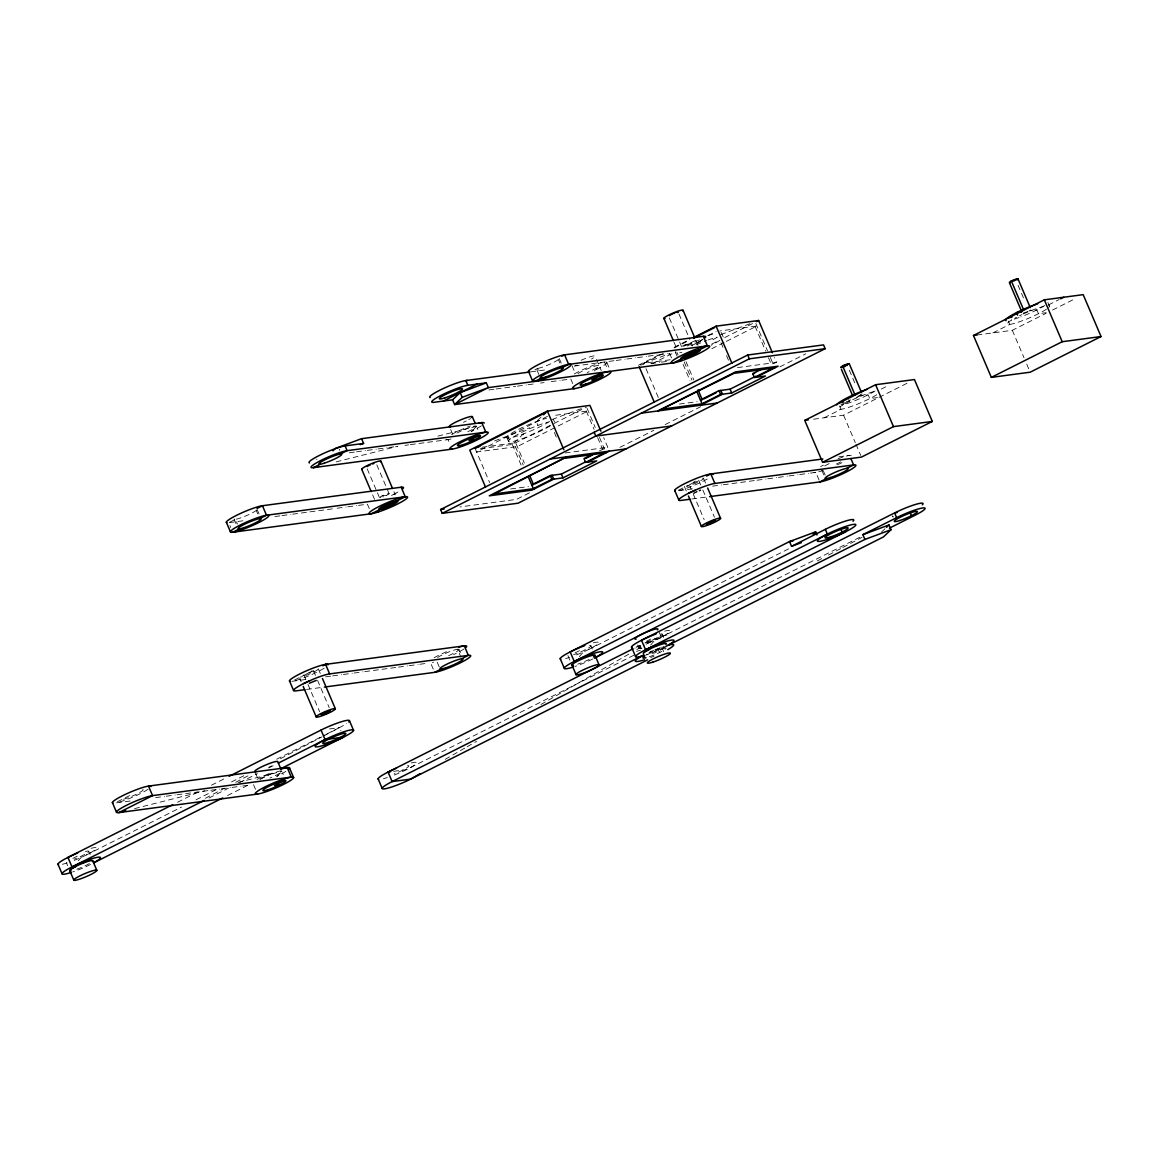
<?xml version="1.0" encoding="UTF-8"?>
<svg xmlns="http://www.w3.org/2000/svg" width="1159" height="1159" viewBox="0 0 1159 1159"><rect width="100%" height="100%" fill="white"/><g stroke="black" fill="none" stroke-linecap="round" stroke-linejoin="round"><path stroke-width="0.75" stroke-dasharray="5 3.75" d="M380.833 497.675C376.124 496.907 400.188 489.301 382.963 496.979M313.394 670.728L305.237 674.828M682.347 346.15L691.271 342.832L685.114 346.106M78.261 860.789L82.912 855.356M579.341 656.66L585.15 649.866M650.648 645.012L656.472 638.218M471.742 431.539L476.465 426.367L477.812 429.54M594.48 370.952L599.203 365.78M277.16 776.487L281.883 771.314L283.231 774.487M513.828 442.999L523.375 433.915L524.998 437.725M541.079 417.066L536.313 421.615L537.935 425.411M698.573 342.861L702.455 339.167M881.376 532.198L885.186 528.576M702.89 339.515L695.69 343.586A20.891 2.767 -23.1 0 1 691.01 345.831M698.066 481.072L689.735 484.534L696.762 480.999M1030.815 309.931L1029.018 310.945L1036.87 309.902L1038.493 313.712L1046.2 312.684M445.186 759.333L465.585 747.642M467.164 746.744L476.581 741.34M540.963 704.455L630.467 653.183M636.74 649.591L644.592 645.099M646.171 644.201L650.88 641.492M393.538 494.473L398.58 491.706L393.538 494.473A20.891 2.767 -23.1 0 1 388.859 496.704M695.69 343.586L700.731 340.833M205.404 798.276L224.571 788.178M235.741 782.282L250.112 774.719M280.449 758.725L321.97 736.849M323.564 736.008L339.529 727.591A20.891 2.767 -23.1 0 0 346.729 723.52M817.298 560.942L822.079 558.421M828.468 555.06L841.246 548.323M842.839 547.483L862.006 537.385M72.887 858.355L77.189 856.182M575.139 652.865L579.442 650.692M646.447 641.217L650.75 639.044M230.033 522.028L235.436 519.319L237.465 524.071M534.893 369.793L537.588 368.432L538.949 371.604M638.493 365.23L659.514 354.654M674.06 347.338L686.997 340.818M670.206 359.754L643.723 363.289L663.049 353.567M674.321 347.888L688.808 340.601M547.483 416.342L476.61 451.996L517.305 446.563L588.164 410.909L552.771 415.632M651.778 363.854L675.943 351.699M687.215 346.019L701.717 338.732M708.149 335.487L716.204 331.431M480.391 448.707L512.307 444.448L586.541 407.099M711.785 344.078L718.232 340.833M724.679 337.602L753.669 323.013M711.8 348.7L724.694 342.209M726.302 341.398L756.899 326.012L719.739 330.967M599.478 450.793L607.794 447.287L603.665 437.624M768.475 357.711L771.3 364.332L776.516 362.39L774.458 357.566M529.373 492.894L516.45 499.399L460.007 506.932M619.891 447.36L653.835 430.279M665.15 424.585L700.702 406.693M779.906 366.852L805.766 353.828M840.999 404.694L850.561 399.884M294.647 679.942L304.498 674.973M305.904 674.277L312.93 670.728L311.206 671.177M678.479 490.199L688.33 485.23M824.165 417.791L841.028 409.301L839.406 405.491M881.217 389.076L888.895 385.223M992.886 332.894L1009.764 324.404L1008.142 320.594A22.977 3.042 -23.1 0 0 1011.401 319.927M1048.417 304.962L1059.152 299.558M813.56 419.21L843.578 415.197L877.406 398.189M879.015 397.378L908.004 382.789M976.994 335.009L1012.314 330.301L1046.142 313.278M1052.575 310.047L1075.132 298.703M117.436 801.724L132.387 794.19M177.559 802.26L200.13 790.902M211.416 785.222L225.918 777.921M86.432 854.936L181.543 807.084M196.059 799.782L217.023 789.236M231.525 781.934L244.419 775.458M276.668 759.232L325.027 734.893M326.635 734.082L339.529 727.591L340.891 730.764M209.026 797.986L228.366 788.25M239.652 782.571L257.385 773.647M268.671 767.968L275.118 764.723M227.526 795.523L248.475 784.976M259.761 779.297L274.277 771.995M588.685 649.46L790.293 548.019M636.334 647.157L639.565 645.534M659.993 637.812L859.891 537.225M633.886 655.226L406.577 769.59L391.771 771.575M664.701 647.895L654.487 653.01L649.112 653.662M1027.845 311.51L1022.484 313.379M856.617 397.436L862.644 394.031M694.053 481.608L695.299 481.13M643.723 363.289L669.873 353.553M720.739 334.618L751.8 323.057M494.603 440.884L529.837 427.758M552.003 419.515L581.427 408.562M860.471 394.466L862.18 394.031M336.182 461.876L397.551 446.345M437.885 436.132L476.465 426.367M134.589 808.605L204.723 790.844M238.044 782.412L281.883 771.314M684.143 345.121L688.765 344.513M530.836 371.836L545.063 369.938M574.299 366.085L614.429 360.666M616.211 360.435L625.107 359.247M626.889 359.015L635.784 357.827M637.551 357.58L646.447 356.407M648.229 356.161L657.124 354.973M658.906 354.741L667.801 353.553M640.261 364.998L643.81 364.52M650.894 363.578L659.761 362.39M661.543 362.159L666.86 361.449M488.968 389.946L494.313 389.236M496.081 388.989L515.654 386.382M517.436 386.15L526.316 384.962M528.098 384.716L533.444 384.006M540.558 383.064L544.107 382.586M551.22 381.63L560.116 380.442M561.898 380.21L567.229 379.5M737.53 367.591L776.516 362.39M679.406 404.056L697.139 401.68M349.352 452.792L354.741 452.068M356.523 451.822L365.505 450.634M367.302 450.387L376.269 449.199M378.066 448.953L387.034 447.751M388.83 447.519L397.798 446.316M404.984 445.36L408.576 444.882M410.358 444.636L448.055 439.609L450.083 444.375M857.964 396.161L868.134 394.799L869.772 398.609L877.479 397.58M482.043 447.244L515.683 442.752L524.361 463.122M846.331 401.738L849.417 401.318L847.794 397.508M565.244 452.966L607.794 447.287M381.992 496.009L386.613 495.386M242.912 520.811L228.685 522.709L230.713 527.475M274.929 516.537L280.275 515.827M282.043 515.581L290.938 514.408M292.72 514.161L335.4 508.468M337.182 508.221L346.077 507.048M347.859 506.802L356.755 505.614M358.522 505.382L367.417 504.194L369.46 508.96M510.67 488.953L528.403 486.577M838.87 456.834L849.547 455.4M678.841 490.663L693.068 488.765M712.64 486.157L721.535 484.969M723.303 484.737L755.32 480.463M757.102 480.217L765.998 479.029M767.78 478.797L776.675 477.609M778.442 477.378L787.338 476.19M789.12 475.943L798.015 474.755M799.797 474.524L808.678 473.336M810.46 473.104L815.791 472.379L819.181 480.319M691.793 498.993L707.801 496.863M291.836 681.347L307.845 679.217M325.621 676.842L330.967 676.132M332.734 675.885L341.63 674.712M343.412 674.466L352.307 673.278M354.089 673.046L362.97 671.858M364.752 671.626L396.769 667.352M398.551 667.106L407.446 665.918M409.214 665.686L418.109 664.498M419.891 664.266L425.223 663.542M306.57 689.446L322.579 687.316M329.446 728.939L339.529 727.591M116.523 802.839L130.75 800.941M155.654 797.609L164.549 796.436M166.316 796.19L175.212 795.002M176.994 794.77L209.011 790.496M210.793 790.264L219.674 789.076M221.456 788.83L230.351 787.642M232.133 787.41L241.029 786.222M242.796 785.99L248.142 785.266M657.617 649.634L659.862 652.343M1047.866 302.485L1049.489 306.295M1018.066 285.288L1024.223 299.717M1012.314 330.301L1023.991 357.696M1026.744 364.143L1028.801 368.968M849.33 370.185L856.182 386.222M843.578 415.197L855.27 442.593M855.95 444.201L860.76 455.487M823.223 470.583L825.251 475.335M821.803 470.264L823.832 475.031M755.813 323.462L767.504 350.844M770.329 357.465L773.154 364.085M755.06 326.258L765.65 351.09M721.014 342.716L723.086 347.555M726.519 355.61L728.576 360.435M696.037 340.76L698.095 345.556M678.957 313.959L689.895 339.616M691.271 342.832L692.618 346.005M669.337 317.943L678.913 340.398M679.594 342.006L681.651 346.816M686.041 361.666L693.806 379.877M684.187 361.912L691.952 380.123M674.074 342.325L677.493 350.322M683.1 364.39L689.967 380.5M676.943 352.379L678.029 354.929M677.117 356.233L675.494 352.423A25.063 3.318 -23.1 0 0 681.883 352.322M669.569 353.307L671.597 358.073M703.571 478.421L705.614 483.216M698.761 480.42L700.789 485.172M702.818 489.938L714.451 517.204M646.027 368.707L658.399 397.711M689.822 485.983L691.17 489.156M693.198 493.922L704.15 519.58M684.332 486.389L686.374 491.184M606.896 362.564L609.605 368.91M604.534 362.043L607.924 369.982M596.494 359.435L601.231 370.547M572.068 365.766L575.443 373.691M587.091 408.359L595.233 427.468M599.478 437.392L604.418 448.997M586.324 411.155L594.089 429.366M597.624 437.653L602.564 449.243M570.793 379.022L572.821 383.788M559.261 358.566L561.289 363.318M558.522 359.841L559.869 363.013M662.296 634.234L663.643 637.407M659.254 632.394L661.963 638.739A12.532 1.652 -23.1 0 0 647.867 642.796M661.702 647.012L663.73 651.764M538.877 374.473L536.168 368.127A12.532 1.652 -23.1 0 0 545.947 365.853A12.532 1.652 -23.1 0 0 558.797 359.218M553.466 419.471L554.553 422.006M554.35 432.452L556.407 437.291M641.231 648.62L639.884 645.447A20.891 2.767 -23.1 0 0 634.915 648.185M637.537 645.056L638.884 648.229M515.451 446.809L523.216 465.02M512.307 444.448L521.231 465.396M507.671 436.016L509.294 439.826M506.758 437.334L508.381 441.13M590.989 645.882L592.336 649.054M567.896 655.501L569.924 660.268M474.987 448.185L489.663 482.608M450.677 429.525L452.705 434.277M393.886 491.633L395.262 494.835M458.978 649.562L460.34 652.734M437.566 657.53A12.532 1.652 -23.1 0 1 457.559 649.257L460.949 657.182M376.805 464.846L390.467 496.878M367.186 468.83L376.762 491.271M377.443 492.879L379.5 497.689M372.604 494.806L375.342 501.21M437.247 662.296L439.275 667.062M433.278 669.178L430.568 662.832A20.891 2.767 -23.1 0 0 433.538 662.224M257.11 509.438L259.138 514.205M256.371 510.713L257.718 513.886M318.334 668.873L320.377 673.669M313.524 670.858L315.552 675.625M317.58 680.391L329.214 707.642M303.904 674.857L305.933 679.609M307.961 684.375L319.594 711.626M234.017 519L236.045 523.767M299.775 678.435L301.137 681.637M255.429 772.879L258.138 779.225M255.502 789.322L253.473 784.556A20.891 2.767 -23.1 0 0 256.443 783.948M88.736 851.358L90.083 854.531M66.324 862.571L67.671 865.744M549.569 421.383A25.063 3.318 -23.1 0 1 516.175 436.378A25.063 3.318 -23.1 0 1 512.481 432.64A25.063 3.318 -23.1 0 1 546.526 418.312M550.09 425.918A25.063 3.318 -23.1 0 1 516.74 440.492A25.063 3.318 -23.1 0 1 514.553 436.19A25.063 3.318 -23.1 0 1 548.149 422.122M717.189 337.211A25.063 3.318 -23.1 0 1 709.67 341.383M683.738 346.309A25.063 3.318 -23.1 0 1 699.08 339.051M707.874 335.69A25.063 3.318 -23.1 0 1 715.262 333.415M720.999 332.647A25.063 3.318 -23.1 0 1 721.651 333.299L723.288 337.11A25.063 3.318 -23.1 0 0 722.622 336.443M719.927 340.297A25.063 3.318 -23.1 0 1 711.293 345.194M696.182 344.803A25.063 3.318 -23.1 0 1 706.671 340.514M708.091 339.993A25.063 3.318 -23.1 0 1 716.885 337.211M481.376 425.802A20.891 2.767 -23.1 0 1 471.105 431.38M451.025 439A20.891 2.767 -23.1 0 1 446.229 439.638M451.619 434.509A20.891 2.767 -23.1 0 1 470.322 425.99M457.081 433.075A12.532 1.652 -23.1 0 1 475.147 426.019A12.532 1.652 -23.1 0 1 467.468 431.814M470.626 418.486A12.532 1.652 -23.1 0 1 468.7 419.645M466.237 420.949A12.532 1.652 -23.1 0 1 463.412 422.296M339.442 449.286A12.532 1.652 -23.1 0 1 339.312 450.272M317.001 459.515A12.532 1.652 -23.1 0 1 316.682 459.181M606.36 362.014A20.891 2.767 -23.1 0 1 593.843 370.793M574.357 373.922A20.891 2.767 -23.1 0 1 601.564 362.651M577.892 373.647A12.532 1.652 -23.1 0 1 597.885 365.433A12.532 1.652 -23.1 0 1 587.207 372.517M581.05 360.319A12.532 1.652 -23.1 0 1 593.814 355.9A12.532 1.652 -23.1 0 1 591.438 359.058M577.443 365.114A12.532 1.652 -23.1 0 1 575.125 365.78M256.646 510.09A12.532 1.652 -23.1 0 1 245.302 516.132A12.532 1.652 -23.1 0 1 234.35 519.333M660.775 633.959A12.532 1.652 -23.1 0 1 658.863 636.928A12.532 1.652 -23.1 0 1 644.926 643.028M664.658 631.162A20.891 2.767 -23.1 0 1 667.193 633.727A20.891 2.767 -23.1 0 1 645.36 644.172M640.753 645.78A20.891 2.767 -23.1 0 1 636.842 646.925M664.064 647.33A20.891 2.767 -23.1 0 1 646.287 654.806M660.529 647.736A12.532 1.652 -23.1 0 1 648.982 652.546M893.719 516.784A12.532 1.652 -23.1 0 1 892.633 516.798M892.3 516.479A12.532 1.652 -23.1 0 1 892.763 515.813M589.467 645.606A12.532 1.652 -23.1 0 1 587.555 648.576A12.532 1.652 -23.1 0 1 573.618 654.676M593.336 642.81A20.891 2.767 -23.1 0 1 596.306 645.085A20.891 2.767 -23.1 0 1 575.675 655.212M569.446 657.428A20.891 2.767 -23.1 0 1 565.534 658.573M592.742 658.978A20.891 2.767 -23.1 0 1 574.98 666.454M589.221 659.384A12.532 1.652 -23.1 0 1 577.675 664.194M646.65 654.965A12.532 1.652 -23.1 0 1 662.962 648.243A12.532 1.652 -23.1 0 1 662.325 651.054A12.532 1.652 -23.1 0 1 646.012 657.761M654.053 656.182A20.891 2.767 -23.1 0 1 650.721 657.515M649.924 651.995A20.891 2.767 -23.1 0 1 653.662 650.358M654.907 649.822A20.891 2.767 -23.1 0 1 664.469 646.273M411.228 762.955A20.891 2.767 -23.1 0 1 413.777 765.519A20.891 2.767 -23.1 0 1 391.93 775.965M387.338 777.573A20.891 2.767 -23.1 0 1 383.426 778.718M407.446 765.737A12.532 1.652 -23.1 0 1 406.331 768.2A12.532 1.652 -23.1 0 1 394.089 773.908M640.434 650.213A20.891 2.767 -23.1 0 1 636.523 651.358M645.853 642.477A20.891 2.767 -23.1 0 1 667.294 634.987M641.941 648.243A12.532 1.652 -23.1 0 1 640.652 646.606M707.236 479.029A20.891 2.767 -23.1 0 1 680.029 490.3M841.927 462.658A20.891 2.767 -23.1 0 1 837.233 464.904M822.687 470.626A20.891 2.767 -23.1 0 1 818.761 471.771M815.791 472.379A20.891 2.767 -23.1 0 1 813.98 472.423M820.63 466.584A20.891 2.767 -23.1 0 1 823.426 465.136M838.058 458.761A20.891 2.767 -23.1 0 1 851.908 455.922M702.383 478.16A10.445 1.376 -23.1 0 1 699.63 481.246A10.445 1.376 -23.1 0 1 686.997 486.345M840.652 461.862A12.532 1.652 -23.1 0 1 835.407 464.498M824.686 465.932A12.532 1.652 -23.1 0 1 829.931 463.296M85.389 851.488A12.532 1.652 -23.1 0 1 87.157 852.923A12.532 1.652 -23.1 0 1 74.147 859.181M91.097 848.301A20.891 2.767 -23.1 0 1 93.633 850.865A20.891 2.767 -23.1 0 1 71.8 861.311M67.193 862.919A20.891 2.767 -23.1 0 1 60.311 864.672M90.503 864.469A20.891 2.767 -23.1 0 1 72.727 871.945M89.373 863.585A12.532 1.652 -23.1 0 1 75.422 869.685M142.832 789.467A12.532 1.652 -23.1 0 1 134.357 795.19A12.532 1.652 -23.1 0 1 120.391 799.696M148.062 789.279A20.891 2.767 -23.1 0 1 117.711 802.463M285.867 771.358A20.891 2.767 -23.1 0 1 276.523 776.327M257.052 779.456A20.891 2.767 -23.1 0 1 270.771 772.894M260.587 779.196A12.532 1.652 -23.1 0 1 280.565 770.967A12.532 1.652 -23.1 0 1 269.902 778.051M271.67 765.896A12.532 1.652 -23.1 0 1 268.83 767.244M324.216 668.149A20.891 2.767 -23.1 0 1 294.806 680.739M463.89 649.026A20.891 2.767 -23.1 0 1 453.618 654.603M434.132 657.732A20.891 2.767 -23.1 0 1 447.867 651.17M317.957 669.424A10.445 1.376 -23.1 0 1 309.757 673.915A10.445 1.376 -23.1 0 1 300.282 677.102M457.559 649.257A12.532 1.652 -23.1 0 1 447.186 656.255M876.653 394.784A22.977 3.042 -23.1 0 1 846.331 408.069A22.977 3.042 -23.1 0 1 843.694 404.433M844.954 403.694A22.977 3.042 -23.1 0 1 874.886 391.293M875.031 390.974A22.977 3.042 -23.1 0 1 842.665 404.824M1048.881 305.686A22.977 3.042 -23.1 0 1 1048.649 307.497M1046.418 309.221A22.977 3.042 -23.1 0 1 1013.676 323.564A22.977 3.042 -23.1 0 1 1016.573 317.233M1019.384 315.813A22.977 3.042 -23.1 0 1 1021.977 314.567M1023.296 313.959A22.977 3.042 -23.1 0 1 1043.622 306.396M1044.795 305.411A22.977 3.042 -23.1 0 1 1020.775 316.9M1019.022 317.537A22.977 3.042 -23.1 0 1 1012.734 319.565"/><path stroke-width="1.5" d="M332.894 450.822L335.444 448.403L361.565 438.682L481.796 422.629L485.853 432.148L347.12 450.663A20.891 2.767 -23.1 0 0 321 460.398A20.891 2.767 -23.1 0 0 313.379 467.656L452.111 449.127M486.331 382.847L467.83 385.324A20.891 2.767 -23.1 0 0 441.709 395.045A20.891 2.767 -23.1 0 0 434.089 402.303L452.589 399.826L460.21 392.582L486.331 382.847L488.359 387.613L673.64 362.839L707.381 345.86L703.325 336.327L564.592 354.857A20.891 2.767 -23.1 0 0 540.746 363.462A20.891 2.767 -23.1 0 0 529.026 371.865M574.85 388.54L454.618 404.592L488.359 387.613L462.238 397.334L454.618 404.592L452.589 399.826M543.47 414.792L545.846 412.532L474.987 448.185L479.884 446.36M535.168 488.461L494.473 493.893L566.867 456.776L489.257 495.835L531.793 490.156L553.727 479.116L552.104 475.306L535.096 483.868M813.125 534.256L815.661 531.836L817.023 535.009M886.461 527.359L889.011 524.94L891.039 529.706L883.404 536.965L665.672 646.519M849.083 364.361C850.865 361.463 835.509 368.968 842.477 367.374M367.2 466.555L367.983 466.077M669.351 315.683L670.134 315.205M1017.023 279.942C1021.977 276.219 1005.65 282.738 1010.228 282.753M693.893 493.256L694.69 492.778M420.051 773.719L410.634 779.123A20.891 2.767 -23.1 0 1 384.513 788.844A20.891 2.767 -23.1 0 1 392.133 781.586L643.622 655.052M309.453 683.231L316.248 680.405M71.279 868.96L76.074 866.425M82.463 863.064L87.244 860.543M644.839 651.822L649.634 649.301M656.023 645.925L660.804 643.404M443.332 401.072L477.088 384.093M320.13 464.252L313.379 467.656L318.638 466.324M340.384 454.067L347.12 450.663L345.092 445.911A20.891 2.767 -23.1 0 0 321.26 454.516A20.891 2.767 -23.1 0 0 309.525 462.919M257.037 508.453L262.441 505.73L401.173 487.215A20.891 2.767 -23.1 0 1 402.767 488.823M561.883 356.204L564.592 354.857L568.649 364.375L707.381 345.86M239.507 528.837L232.756 532.227L371.488 513.712L405.23 496.733L401.173 487.215M259.746 518.653L266.498 515.248L405.23 496.733M534.907 381.354L541.644 377.95M561.898 367.765L568.649 364.375M600.913 431.177L589.917 405.404L547.381 411.083L469.757 450.127L485.563 487.186M693.473 337.573L716.103 326.172L758.652 320.492L772.401 352.727M693.647 338.167L714.581 327.635M756.407 321.637L758.652 320.492M440.608 509.525L747.7 355.016L823.542 344.889L825.165 348.7L518.073 503.209L442.231 513.336L440.608 509.525L444.129 509.062M442.231 513.336L749.322 358.826L825.165 348.7M756.219 377.24L778.153 366.201L735.603 371.88L657.979 410.938L734.082 373.328L774.777 367.896M585.454 461.948L561.362 474.074L550.264 475.552L531.691 484.897L533.546 484.65L530.011 476.363M593.292 453.908L584.006 458.573L585.628 462.383L596.726 460.905L562.984 477.885L551.887 479.362L533.328 488.707L528.171 476.61M755.798 376.24L730.083 389.178L718.986 390.655L700.427 400L702.282 399.754L698.037 389.815M696.892 391.713L702.05 403.81L720.608 394.466L731.72 392.988L765.462 376.009L754.364 377.486L752.742 373.676L762.014 369.011M585.86 458.327L592.046 455.212M703.832 398.971L716.204 392.742M585.628 462.383L604.187 453.039M754.364 377.486L772.923 368.142M587.483 462.137L609.417 451.097M700.529 405.259L722.463 394.219L720.84 390.409M844.969 365.693L849.185 363.564L861.499 392.423M1013.705 280.782L1017.921 278.667L1030.235 307.526M804.737 420.384L875.61 384.73L914.451 379.544L932.314 421.441L861.456 457.095L822.6 462.282L804.737 420.384L808.272 419.92M973.473 335.487L1044.331 299.833L1083.187 294.647L1101.05 336.545L1030.177 372.198L991.336 377.385L973.473 335.487L976.994 335.009M322.767 665.788L325.578 664.368L464.31 645.853L468.366 655.371A20.891 2.767 -23.1 0 1 460.746 662.629A20.891 2.767 -23.1 0 1 434.625 672.35L324.346 687.07M706.599 476.045L710.815 473.93L822.861 458.964M1060.688 298.776L1063.759 297.24M822.6 462.282L893.473 426.628L932.314 421.441M991.336 377.385L1062.209 341.717L1101.05 336.545M434.625 672.35L441.376 668.96M461.615 658.776L468.366 655.371L329.634 673.901A20.891 2.767 -23.1 0 0 313.191 679.203L303.513 683.622A20.891 2.767 -23.1 0 0 295.893 690.88L304.788 689.692M172.72 804.694L67.932 857.414L72.003 866.932L204.187 800.42M229.149 776.298L321.043 730.069A20.891 2.767 -23.1 0 1 342.34 721.463A20.891 2.767 -23.1 0 1 348.758 721.956M709.583 496.632L819.862 481.912L826.613 478.508M846.852 468.323L853.604 464.933L850.894 458.573M278.348 763.1L325.099 739.587A20.891 2.767 -23.1 0 1 353.582 730.387L349.525 720.855M93.72 862.847L222.687 797.957M280.724 768.75L343.6 737.11L325.099 739.587L321.043 730.069M815.661 531.836L789.54 541.557L791.568 546.324L825.324 529.344A20.891 2.767 -23.1 0 1 846.621 520.739A20.891 2.767 -23.1 0 1 853.038 521.231M594.364 658.167L845.853 531.633M647.606 659.877L410.634 779.123L392.133 781.586L388.077 772.068L633.118 648.779M922.318 504.817A20.891 2.767 -23.1 0 0 915.9 504.324A20.891 2.767 -23.1 0 0 894.603 512.93L641.506 640.275L645.563 649.793L864.918 539.428L862.875 534.661L896.631 517.682A20.891 2.767 -23.1 0 1 922.752 507.961A20.891 2.767 -23.1 0 1 915.132 515.219L889.417 528.156M479.203 435.538L468.989 440.637L474.364 439.985M601.941 374.951L591.727 380.051L597.102 379.399M284.621 780.485L274.408 785.585L279.783 784.933M671.148 314.654L672.321 314.103M368.997 465.541L370.17 464.976M690.025 499.239L681.13 500.427A20.891 2.767 -23.1 0 1 688.75 493.169L698.428 488.765A20.891 2.767 -23.1 0 1 714.871 483.448L853.604 464.933A20.891 2.767 -23.1 0 1 845.983 472.177A20.891 2.767 -23.1 0 1 819.862 481.912M695.704 492.242L696.863 491.677M688.75 493.169L695.009 490.243M303.513 683.622L309.772 680.695M673.567 313.553L674.813 313.075M843.622 366.968L844.868 366.476M360.333 444.65L363.593 443.433L361.565 438.682M791.568 546.324L801.362 542.673M862.875 534.661L889.011 524.94M864.918 539.428L891.039 529.706M372.662 463.948L373.806 463.542M699.355 490.648L700.514 490.243M125.809 810.822L118.797 812.604A20.891 2.767 -23.1 0 1 126.432 805.346A20.891 2.767 -23.1 0 1 152.553 795.625L291.286 777.095L287.215 767.577L148.482 786.092L152.553 795.625L118.797 812.604L257.53 794.074M676.943 312.379L678.276 312.365M529.837 372.01L465.802 380.558L467.83 385.324M1021.238 311.988L1016.53 312.611L1017.616 315.147M1008.895 317.653L1011.981 317.247M752.742 373.676L754.581 373.43M345.092 445.911L363.593 443.433M663.209 408.982L703.904 403.564M641.333 413.155L717.175 403.028M840.174 402.55L843.259 402.144M671.626 425.961L595.784 436.074L594.161 432.264M550.221 459.007L626.063 448.881M565.346 458.225L606.041 452.792M897.066 512.597L894.603 512.93L896.631 517.682M792.901 541.108L789.54 541.557L570.185 651.923L574.256 661.441L827.352 534.096A20.891 2.767 -23.1 0 1 855.835 524.897A20.891 2.767 -23.1 0 1 826.613 539.601A20.891 2.767 -23.1 0 1 827.352 534.096L825.324 529.344M388.077 772.068L390.54 771.735M1011.372 280.797L1014.473 280.579M842.651 365.693L847.287 365.375M1044.331 299.833L1062.209 341.717M1011.387 281.101L1023.701 309.96M1009.489 282.912L1021.803 311.771M875.61 384.73L893.473 426.628M910.076 512.539L911.423 515.712M842.665 365.998L854.965 394.857M841.434 369.417L852.387 395.074M840.797 528.953L842.144 532.126M747.7 355.016L749.322 358.826M716.103 326.172L731.923 363.231M730.083 389.178L731.72 392.988M718.986 390.655L720.608 394.466M683.086 310.366L694.676 337.559M663.846 318.334L673.393 340.732M710.815 473.93L714.871 483.448M707.656 488.026L720.623 518.406A10.445 1.376 -23.1 0 1 706.005 525.766A10.445 1.376 -23.1 0 1 706.382 523.013A10.445 1.376 -23.1 0 1 720.623 518.406M639.174 366.838L654.299 402.289M688.432 495.994L701.383 526.374M674.697 490.387L678.768 499.906M547.381 411.083L563.868 449.75M528.475 371.315L532.532 380.833M561.362 474.074L562.984 477.885M631.51 647.012L635.567 656.53M550.264 475.552L551.887 479.362M595.045 655.4L599.102 664.918A12.532 1.652 -23.1 0 1 581.731 673.727A12.532 1.652 -23.1 0 1 581.847 670.554A12.532 1.652 -23.1 0 1 599.102 664.918M472.394 416.849L475.103 423.194M460.21 392.582L462.238 397.334M571.952 665.02L576.009 674.552M560.203 658.66L564.259 668.178M380.934 461.239L392.524 488.432M361.695 469.221L371.242 491.604M266.498 515.248L262.441 505.73A20.891 2.767 -23.1 0 0 238.595 514.335A20.891 2.767 -23.1 0 0 226.874 522.738M378.095 778.805L382.151 788.323M325.578 664.368L329.634 673.901M322.434 678.464L335.386 708.859A10.445 1.376 -23.1 0 1 320.782 716.219A10.445 1.376 -23.1 0 1 321.144 713.466A10.445 1.376 -23.1 0 1 335.386 708.859M303.194 686.432L316.161 716.827M226.324 522.187L230.38 531.706M289.46 680.826L293.531 690.358M289.576 768.098L293.647 777.617A20.891 2.767 -23.1 0 1 264.426 792.321A20.891 2.767 -23.1 0 1 265.165 786.831A20.891 2.767 -23.1 0 1 293.647 777.617M281.202 769.735L277.827 761.796A12.532 1.652 -23.1 0 0 263.73 765.853A12.532 1.652 -23.1 0 0 256.067 771.648M112.38 802.55L116.436 812.082M92.792 860.891L96.849 870.409A12.532 1.652 -23.1 0 1 79.478 879.203A12.532 1.652 -23.1 0 1 79.594 876.045A12.532 1.652 -23.1 0 1 96.849 870.409M69.699 870.51L73.77 880.029M57.95 864.15L62.006 873.669M478.826 423.238A20.891 2.767 -23.1 0 1 484.158 423.151M450.648 426.7A12.532 1.652 -23.1 0 1 459.804 420.253A12.532 1.652 -23.1 0 1 471.887 417.53M430.235 397.566A20.891 2.767 -23.1 0 1 444.361 388.048A20.891 2.767 -23.1 0 1 467.628 380.529M361.97 469.496A10.445 1.376 -23.1 0 1 371.517 463.643A10.445 1.376 -23.1 0 1 380.543 461.789M665.02 318.595A10.445 1.376 -23.1 0 1 672.423 313.292A10.445 1.376 -23.1 0 1 682.694 310.916M703.325 336.327A20.891 2.767 -23.1 0 1 704.918 337.95M632.061 647.562A20.891 2.767 -23.1 0 1 656.139 633.915M644.824 655.299A20.891 2.767 -23.1 0 1 639.29 653.27A20.891 2.767 -23.1 0 1 667.497 641.014A20.891 2.767 -23.1 0 1 668.106 645.172M643.636 653.69A12.532 1.652 -23.1 0 1 654.864 646.736A12.532 1.652 -23.1 0 1 665.947 644.39M560.739 659.21A20.891 2.767 -23.1 0 1 584.831 645.563M573.517 666.947A20.891 2.767 -23.1 0 1 567.982 664.918A20.891 2.767 -23.1 0 1 596.19 652.662A20.891 2.767 -23.1 0 1 596.798 656.82M573.473 665.295A12.532 1.652 -23.1 0 1 583.557 658.384A12.532 1.652 -23.1 0 1 593.466 656.95M646.012 657.761A12.532 1.652 -23.1 0 1 644.723 656.124M668.395 645.128A20.891 2.767 -23.1 0 1 667.787 649.619M644.491 659.746A20.891 2.767 -23.1 0 1 641.188 656.4M378.631 779.355A20.891 2.767 -23.1 0 1 396.494 768.185M636.146 639.073A12.532 1.652 -23.1 0 1 645.302 632.611A12.532 1.652 -23.1 0 1 657.385 629.888M675.248 490.938A20.891 2.767 -23.1 0 1 691.851 480.304A20.891 2.767 -23.1 0 1 713.176 474.437M58.501 864.701A20.891 2.767 -23.1 0 1 77.61 852.995M353.582 730.387A20.891 2.767 -23.1 0 1 324.361 745.092A20.891 2.767 -23.1 0 1 325.099 739.587M71.264 872.437A20.891 2.767 -23.1 0 1 65.73 870.409A20.891 2.767 -23.1 0 1 93.937 858.138A20.891 2.767 -23.1 0 1 94.545 862.31M71.221 870.786A12.532 1.652 -23.1 0 1 79.797 864.513A12.532 1.652 -23.1 0 1 92.387 861.528M112.916 803.1A20.891 2.767 -23.1 0 1 129.533 792.481A20.891 2.767 -23.1 0 1 150.844 786.613M281.724 768.895A20.891 2.767 -23.1 0 1 288.823 769.199M290.011 681.376A20.891 2.767 -23.1 0 1 306.613 670.757A20.891 2.767 -23.1 0 1 327.939 664.889M458.819 647.171A20.891 2.767 -23.1 0 1 465.904 647.475M836.812 404.926A22.977 3.042 -23.1 0 1 867.338 389.279M1006.142 320.623A22.977 3.042 -23.1 0 1 1014.197 313.828A22.977 3.042 -23.1 0 1 1037.682 303.846M383.745 506.932C392.322 506.671 399.087 498.413 383.745 506.932M321.159 714.567C329.707 714.292 336.559 706.048 321.159 714.567M685.896 356.059C694.473 355.784 701.238 347.526 685.896 356.059M706.382 524.114C714.958 523.839 721.738 515.596 706.382 524.114M462.832 444.737A12.532 1.652 -23.1 0 0 480.521 435.9A12.532 1.652 -23.1 0 0 463.614 441.304A12.532 1.652 -23.1 0 0 462.832 444.737M458.993 447.374A20.891 2.767 -23.1 0 0 488.229 432.669A20.891 2.767 -23.1 0 0 459.732 441.883A20.891 2.767 -23.1 0 0 458.993 447.374M324.259 463.194A12.532 1.652 -23.1 0 0 341.789 454.371A12.532 1.652 -23.1 0 0 324.708 459.906A12.532 1.652 -23.1 0 0 324.259 463.194M585.57 384.151A12.532 1.652 -23.1 0 0 603.26 375.313A12.532 1.652 -23.1 0 0 586.353 380.717A12.532 1.652 -23.1 0 0 585.57 384.151M581.731 386.787A20.891 2.767 -23.1 0 0 610.967 372.082A20.891 2.767 -23.1 0 0 582.47 381.297A20.891 2.767 -23.1 0 0 581.731 386.787M444.969 397.856A12.532 1.652 -23.1 0 0 462.499 389.033A12.532 1.652 -23.1 0 0 445.404 394.553A12.532 1.652 -23.1 0 0 444.969 397.856M378.37 511.959A20.891 2.767 -23.1 0 0 407.591 497.254A20.891 2.767 -23.1 0 0 379.109 506.454A20.891 2.767 -23.1 0 0 378.37 511.959M239.638 530.474A20.891 2.767 -23.1 0 0 268.859 515.769A20.891 2.767 -23.1 0 0 240.377 524.969A20.891 2.767 -23.1 0 0 239.638 530.474M383.368 508.584A10.445 1.376 -23.1 0 0 397.986 501.239A10.445 1.376 -23.1 0 0 383.745 505.831A10.445 1.376 -23.1 0 0 383.368 508.584M243.636 527.78A12.532 1.652 -23.1 0 0 261.166 518.957A12.532 1.652 -23.1 0 0 244.071 524.476A12.532 1.652 -23.1 0 0 243.636 527.78M680.521 361.086A20.891 2.767 -23.1 0 0 709.743 346.382A20.891 2.767 -23.1 0 0 681.26 355.581A20.891 2.767 -23.1 0 0 680.521 361.086M541.789 379.601A20.891 2.767 -23.1 0 0 571.01 364.897A20.891 2.767 -23.1 0 0 542.528 374.096A20.891 2.767 -23.1 0 0 541.789 379.601M685.52 357.711A10.445 1.376 -23.1 0 0 700.137 350.351A10.445 1.376 -23.1 0 0 685.896 354.958A10.445 1.376 -23.1 0 0 685.52 357.711M545.788 376.907A12.532 1.652 -23.1 0 0 563.317 368.084A12.532 1.652 -23.1 0 0 546.222 373.604A12.532 1.652 -23.1 0 0 545.788 376.907M899.891 520.492A12.532 1.652 -23.1 0 0 917.421 511.67A12.532 1.652 -23.1 0 0 900.326 517.189A12.532 1.652 -23.1 0 0 899.891 520.492M653.039 662.064A12.532 1.652 -23.1 0 0 670.409 653.27A12.532 1.652 -23.1 0 0 653.154 658.906A12.532 1.652 -23.1 0 0 653.039 662.064M830.597 536.907A12.532 1.652 -23.1 0 0 848.142 528.084A12.532 1.652 -23.1 0 0 831.046 533.604A12.532 1.652 -23.1 0 0 830.597 536.907M830.742 477.465A12.532 1.652 -23.1 0 0 848.272 468.642A12.532 1.652 -23.1 0 0 831.177 474.161A12.532 1.652 -23.1 0 0 830.742 477.465M328.359 742.397A12.532 1.652 -23.1 0 0 345.889 733.575A12.532 1.652 -23.1 0 0 328.794 739.094A12.532 1.652 -23.1 0 0 328.359 742.397M268.251 789.685A12.532 1.652 -23.1 0 0 285.94 780.847A12.532 1.652 -23.1 0 0 269.033 786.251A12.532 1.652 -23.1 0 0 268.251 789.685M445.505 667.903A12.532 1.652 -23.1 0 0 463.035 659.08A12.532 1.652 -23.1 0 0 445.954 664.614A12.532 1.652 -23.1 0 0 445.505 667.903"/></g></svg>
